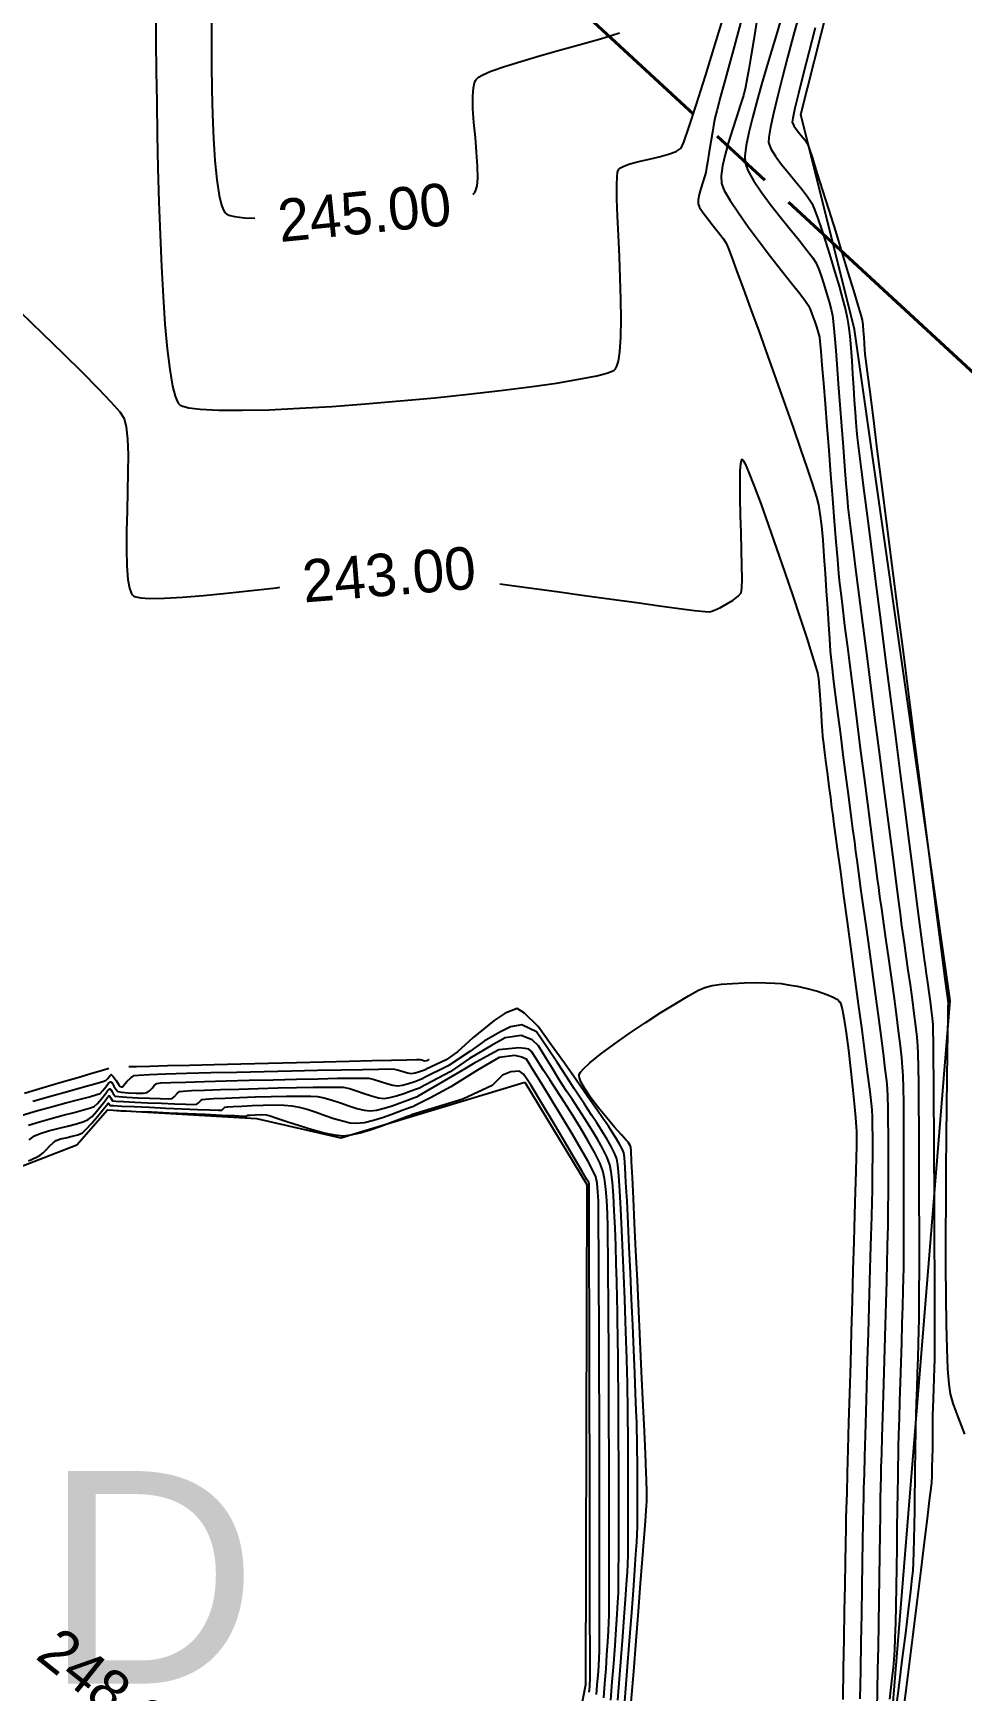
# Model space of a CAD drawing. Header units: metres. Extents: x 708931 to 723899, y 5405153 to 5413472.
# Drawn here: x 710372 to 710459.4, y 5412281.9 to 5412437.9 of the extents above; entities that cross this region are included whole.
import ezdxf

# ---------------------------------------------------------------- set-up
doc = ezdxf.new("R2010")
doc.units = ezdxf.units.M
doc.header["$LTSCALE"] = 12.7
doc.header["$MEASUREMENT"] = 0
doc.linetypes.add('ACAD_ISO08W100', pattern=[36, 24, -3, 6, -3])
for name, color, linetype in [('CONT-MJR1', 252, 'Continuous'), ('CONT-MNR1', 251, 'Continuous'), ('contornos2', 7, 'Continuous')]:
    doc.layers.add(name, color=color, linetype=linetype)
doc.layers.add('corte', color=214, linetype='ACAD_ISO08W100', lineweight=40)

msp = doc.modelspace()

# ---------------------------------------------------------------- linework, layer by layer
at = {"layer": 'CONT-MJR1', "elevation": 245, "flags": 128}
for points in [[(710388.8, 5412439.52), (710388.8, 5412437.31), (710388.81, 5412434.98), (710388.85, 5412432.6), (710388.91, 5412430.25), (710389, 5412428.01), (710389.13, 5412425.94), (710389.31, 5412424.13), (710389.53, 5412422.65), (710389.74, 5412421.76), (710389.93, 5412421.28), (710390.06, 5412421.07), (710390.13, 5412420.99), (710390.22, 5412420.93), (710390.45, 5412420.82), (710390.96, 5412420.69), (710391.9, 5412420.57), (710392.88, 5412420.52)], [(710440.11, 5412438.98), (710439.85, 5412437.34), (710439.61, 5412435.85), (710439.39, 5412434.56), (710439.22, 5412433.54), (710439.09, 5412432.85), (710438.89, 5412432.08), (710438.59, 5412431.12), (710438.24, 5412430.03), (710437.86, 5412428.86), (710437.49, 5412427.67), (710437.16, 5412426.51), (710436.92, 5412425.45), (710436.8, 5412424.52), (710436.82, 5412423.8), (710437.08, 5412423.14), (710437.63, 5412422.19), (710438.41, 5412421.02), (710439.34, 5412419.71), (710440.38, 5412418.33), (710441.44, 5412416.93), (710442.47, 5412415.6), (710443.4, 5412414.41), (710444.18, 5412413.42), (710444.72, 5412412.71), (710444.98, 5412412.35), (710445.16, 5412411.96), (710445.36, 5412411.44), (710445.57, 5412410.87), (710445.77, 5412410.29), (710445.93, 5412409.76), (710446.04, 5412409.34), (710446.09, 5412408.92), (710446.17, 5412408.01), (710446.28, 5412406.68), (710446.42, 5412405), (710446.57, 5412403.06), (710446.74, 5412400.93), (710446.92, 5412398.68), (710447.09, 5412396.39), (710447.27, 5412394.14), (710447.44, 5412392.01), (710447.59, 5412390.07), (710447.73, 5412388.39), (710447.85, 5412387.05), (710447.93, 5412386.13), (710448.04, 5412385.24), (710448.2, 5412383.91), (710448.41, 5412382.19), (710448.67, 5412380.16), (710448.95, 5412377.9), (710449.27, 5412375.47), (710449.59, 5412372.94), (710449.92, 5412370.38), (710450.25, 5412367.86), (710450.56, 5412365.45), (710450.85, 5412363.22), (710451.11, 5412361.25), (710451.33, 5412359.59), (710451.49, 5412358.33), (710451.6, 5412357.53), (710451.71, 5412356.68), (710451.87, 5412355.52), (710452.07, 5412354.13), (710452.3, 5412352.55), (710452.54, 5412350.85), (710452.78, 5412349.09), (710453.03, 5412347.32), (710453.26, 5412345.62), (710453.46, 5412344.04), (710453.63, 5412342.64), (710453.76, 5412341.49), (710453.84, 5412340.63), (710453.88, 5412339.82), (710453.91, 5412338.68), (710453.94, 5412337.29), (710453.95, 5412335.69), (710453.96, 5412333.94), (710453.97, 5412332.11), (710453.97, 5412330.24), (710453.97, 5412328.41), (710453.97, 5412326.66), (710453.96, 5412325.05), (710453.95, 5412323.65), (710453.95, 5412322.5), (710453.94, 5412321.68), (710453.92, 5412320.79), (710453.89, 5412319.59), (710453.86, 5412318.12), (710453.81, 5412316.47), (710453.76, 5412314.68), (710453.7, 5412312.83), (710453.65, 5412310.99), (710453.59, 5412309.2), (710453.54, 5412307.55), (710453.5, 5412306.08), (710453.46, 5412304.88), (710453.44, 5412303.99), (710453.42, 5412303.17), (710453.41, 5412302.03), (710453.39, 5412300.62), (710453.36, 5412299.01), (710453.34, 5412297.26), (710453.32, 5412295.42), (710453.29, 5412293.55), (710453.26, 5412291.71), (710453.22, 5412289.95), (710453.19, 5412288.33), (710453.15, 5412286.91), (710453.1, 5412285.75), (710453.06, 5412284.9), (710452.98, 5412284.12), (710452.84, 5412282.84), (710452.63, 5412281.14)], [(710413.42, 5412422.79), (710413.47, 5412422.81), (710413.53, 5412422.87), (710413.59, 5412422.94), (710413.7, 5412423.15), (710413.81, 5412423.56), (710413.88, 5412424.29), (710413.86, 5412425.42), (710413.77, 5412426.73), (710413.65, 5412428.12), (710413.52, 5412429.52), (710413.42, 5412430.84), (710413.4, 5412432.02), (710413.46, 5412432.79), (710413.56, 5412433.25), (710413.66, 5412433.48), (710413.72, 5412433.58), (710413.78, 5412433.64), (710413.95, 5412433.79), (710414.35, 5412434.02), (710415.12, 5412434.35), (710416.39, 5412434.8), (710417.94, 5412435.28), (710419.69, 5412435.8), (710421.58, 5412436.33), (710423.51, 5412436.87), (710425.42, 5412437.41), (710427.23, 5412437.95)], [(710426.4, 5412281.05), (710426.54, 5412282.79), (710426.67, 5412284.52), (710426.8, 5412286.2), (710426.91, 5412287.75), (710427, 5412289.14), (710427.07, 5412290.28), (710427.11, 5412291.13), (710427.13, 5412291.95), (710427.14, 5412293.2), (710427.15, 5412294.81), (710427.16, 5412296.7), (710427.16, 5412298.81), (710427.15, 5412301.06), (710427.15, 5412303.38), (710427.14, 5412305.7), (710427.13, 5412307.95), (710427.12, 5412310.05), (710427.1, 5412311.94), (710427.09, 5412313.53), (710427.07, 5412314.77), (710427.06, 5412315.58), (710427.04, 5412316.42), (710427.02, 5412317.55), (710426.99, 5412318.92), (710426.96, 5412320.47), (710426.91, 5412322.12), (710426.86, 5412323.82), (710426.8, 5412325.5), (710426.73, 5412327.11), (710426.65, 5412328.56), (710426.55, 5412329.81), (710426.44, 5412330.79), (710426.31, 5412331.43), (710426.05, 5412332.12), (710425.65, 5412332.94), (710425.14, 5412333.84), (710424.56, 5412334.81), (710423.95, 5412335.78), (710423.33, 5412336.73), (710422.75, 5412337.61), (710422.23, 5412338.38), (710421.81, 5412339.01), (710421.42, 5412339.64), (710420.9, 5412340.49), (710420.28, 5412341.5), (710419.59, 5412342.62), (710419, 5412343.21), (710417.96, 5412343.61), (710416.44, 5412343.4), (710415.18, 5412342.68), (710413.1, 5412341.43), (710411.29, 5412340.18), (710408.47, 5412338.72)], [(710371.57, 5412335.18), (710372.6, 5412335.49), (710373.72, 5412335.8), (710374.84, 5412336.1), (710375.88, 5412336.37), (710376.77, 5412336.6), (710377.43, 5412336.79), (710377.77, 5412336.92), (710378.09, 5412337.22), (710378.45, 5412337.65), (710378.8, 5412338.1), (710379.03, 5412338.39), (710379.16, 5412338.54), (710379.22, 5412338.59), (710379.24, 5412338.59), (710379.27, 5412338.58), (710379.33, 5412338.53), (710379.42, 5412338.38), (710379.56, 5412338.13), (710379.74, 5412337.91), (710380.08, 5412337.86), (710380.84, 5412337.81), (710381.86, 5412337.75), (710382.96, 5412337.71), (710383.97, 5412337.67), (710384.74, 5412337.66), (710385.1, 5412337.68), (710385.33, 5412337.87), (710385.57, 5412338.16), (710385.8, 5412338.35), (710386.13, 5412338.38), (710386.94, 5412338.42), (710388.15, 5412338.47), (710389.66, 5412338.52), (710391.37, 5412338.57), (710393.2, 5412338.62), (710395.04, 5412338.67), (710396.8, 5412338.71), (710398.39, 5412338.74), (710399.72, 5412338.75), (710400.69, 5412338.75), (710401.21, 5412338.73), (710401.79, 5412338.61), (710402.46, 5412338.4), (710403.18, 5412338.15), (710403.88, 5412337.92), (710404.52, 5412337.75), (710405.05, 5412337.69), (710405.59, 5412337.76), (710406.24, 5412337.93), (710406.93, 5412338.16), (710407.58, 5412338.4), (710408.12, 5412338.6), (710408.47, 5412338.72)]]:
    msp.add_lwpolyline(points, dxfattribs=at)
at = {"layer": 'CONT-MNR1', "flags": 128}
for points, elevation in [([(710383.57, 5412439.65), (710383.58, 5412437.13), (710383.61, 5412434.37), (710383.65, 5412431.43), (710383.7, 5412428.36), (710383.77, 5412425.22), (710383.86, 5412422.07), (710383.97, 5412418.97), (710384.1, 5412415.98), (710384.25, 5412413.15), (710384.43, 5412410.55), (710384.64, 5412408.24), (710384.88, 5412406.27), (710385.15, 5412404.7), (710385.38, 5412403.77), (710385.58, 5412403.29), (710385.71, 5412403.07), (710385.78, 5412403), (710385.87, 5412402.94), (710386.12, 5412402.82), (710386.68, 5412402.68), (710387.73, 5412402.54), (710389.5, 5412402.45), (710391.69, 5412402.44), (710394.25, 5412402.5), (710397.08, 5412402.63), (710400.13, 5412402.81), (710403.32, 5412403.05), (710406.58, 5412403.32), (710409.82, 5412403.63), (710412.99, 5412403.96), (710416, 5412404.3), (710418.79, 5412404.66), (710421.28, 5412405.01), (710423.4, 5412405.36), (710425.07, 5412405.69), (710426.04, 5412405.94), (710426.52, 5412406.12), (710426.73, 5412406.23), (710426.79, 5412406.28), (710426.85, 5412406.36), (710426.97, 5412406.59), (710427.11, 5412407.07), (710427.25, 5412407.94), (710427.35, 5412409.34), (710427.38, 5412411.03), (710427.35, 5412412.9), (710427.29, 5412414.89), (710427.21, 5412416.91), (710427.11, 5412418.88), (710427.03, 5412420.71), (710426.98, 5412422.33), (710426.96, 5412423.64), (710426.99, 5412424.43), (710427.04, 5412424.83), (710427.08, 5412425), (710427.11, 5412425.05), (710427.17, 5412425.12), (710427.32, 5412425.25), (710427.64, 5412425.43), (710428.2, 5412425.64), (710429.05, 5412425.87), (710430, 5412426.09), (710430.95, 5412426.31), (710431.83, 5412426.55), (710432.55, 5412426.81), (710433.02, 5412427.12), (710433.27, 5412427.68), (710433.75, 5412429.06), (710434.43, 5412431.16), (710435.3, 5412433.91), (710436.32, 5412437.22), (710437.47, 5412440.99)], 244), ([(710438.86, 5412439.83), (710438, 5412436.66), (710437.29, 5412434.02), (710436.73, 5412431.98), (710436.37, 5412430.64), (710436.22, 5412430.06), (710436.1, 5412429.44), (710435.96, 5412428.63), (710435.81, 5412427.72), (710435.67, 5412426.79), (710435.53, 5412425.94), (710435.42, 5412425.25), (710435.34, 5412424.82), (710435.23, 5412424.41), (710435.06, 5412423.9), (710434.88, 5412423.33), (710434.72, 5412422.76), (710434.61, 5412422.26), (710434.61, 5412421.88), (710434.76, 5412421.53), (710435.1, 5412421.04), (710435.55, 5412420.45), (710436.05, 5412419.81), (710436.55, 5412419.19), (710436.97, 5412418.62), (710437.25, 5412418.17), (710437.44, 5412417.73), (710437.79, 5412416.82), (710438.28, 5412415.5), (710438.89, 5412413.85), (710439.59, 5412411.94), (710440.36, 5412409.83), (710441.16, 5412407.59), (710441.98, 5412405.3), (710442.79, 5412403.03), (710443.56, 5412400.83), (710444.26, 5412398.79), (710444.88, 5412396.97), (710445.38, 5412395.45), (710445.75, 5412394.28), (710445.94, 5412393.55), (710446.09, 5412392.71), (710446.22, 5412391.58), (710446.35, 5412390.22), (710446.47, 5412388.7), (710446.58, 5412387.09), (710446.69, 5412385.44), (710446.8, 5412383.82), (710446.89, 5412382.3), (710446.98, 5412380.93), (710447.06, 5412379.79), (710447.14, 5412378.93), (710447.23, 5412378.1), (710447.38, 5412376.91), (710447.56, 5412375.44), (710447.77, 5412373.76), (710448.01, 5412371.93), (710448.25, 5412370.03), (710448.5, 5412368.13), (710448.74, 5412366.28), (710448.97, 5412364.57), (710449.16, 5412363.06), (710449.33, 5412361.82), (710449.44, 5412360.93), (710449.55, 5412360.11), (710449.72, 5412358.93), (710449.92, 5412357.43), (710450.16, 5412355.69), (710450.43, 5412353.77), (710450.71, 5412351.72), (710451, 5412349.62), (710451.29, 5412347.52), (710451.56, 5412345.49), (710451.81, 5412343.6), (710452.03, 5412341.9), (710452.21, 5412340.46), (710452.34, 5412339.35), (710452.41, 5412338.62), (710452.45, 5412337.83), (710452.47, 5412336.81), (710452.49, 5412335.6), (710452.51, 5412334.26), (710452.51, 5412332.84), (710452.51, 5412331.4), (710452.51, 5412329.98), (710452.5, 5412328.64), (710452.49, 5412327.43), (710452.48, 5412326.4), (710452.47, 5412325.61), (710452.46, 5412324.87), (710452.43, 5412323.72), (710452.39, 5412322.22), (710452.34, 5412320.45), (710452.29, 5412318.47), (710452.22, 5412316.34), (710452.16, 5412314.13), (710452.09, 5412311.92), (710452.03, 5412309.75), (710451.97, 5412307.7), (710451.91, 5412305.84), (710451.87, 5412304.23), (710451.83, 5412302.94), (710451.81, 5412302.03), (710451.79, 5412301.19), (710451.77, 5412299.98), (710451.75, 5412298.47), (710451.72, 5412296.7), (710451.69, 5412294.74), (710451.66, 5412292.64), (710451.63, 5412290.46), (710451.6, 5412288.24), (710451.56, 5412286.05), (710451.52, 5412283.95), (710451.48, 5412281.98), (710451.44, 5412280.2)], 244), ([(710442.34, 5412439.01), (710441.96, 5412437.72), (710441.52, 5412436.26), (710441.06, 5412434.7), (710440.59, 5412433.1), (710440.14, 5412431.5), (710439.73, 5412429.98), (710439.39, 5412428.58), (710439.15, 5412427.37), (710439.02, 5412426.39), (710439.04, 5412425.72), (710439.3, 5412425), (710439.83, 5412424.07), (710440.55, 5412423), (710441.4, 5412421.84), (710442.33, 5412420.66), (710443.25, 5412419.51), (710444.12, 5412418.44), (710444.86, 5412417.52), (710445.41, 5412416.8), (710445.71, 5412416.34), (710445.95, 5412415.8), (710446.2, 5412415.1), (710446.47, 5412414.3), (710446.72, 5412413.47), (710446.95, 5412412.66), (710447.13, 5412411.93), (710447.26, 5412411.35), (710447.33, 5412410.81), (710447.42, 5412409.82), (710447.54, 5412408.45), (710447.67, 5412406.8), (710447.82, 5412404.94), (710447.97, 5412402.97), (710448.12, 5412400.96), (710448.27, 5412399), (710448.41, 5412397.17), (710448.54, 5412395.56), (710448.64, 5412394.25), (710448.73, 5412393.33), (710448.82, 5412392.58), (710448.97, 5412391.32), (710449.19, 5412389.6), (710449.45, 5412387.5), (710449.76, 5412385.09), (710450.1, 5412382.42), (710450.47, 5412379.55), (710450.85, 5412376.57), (710451.24, 5412373.52), (710451.63, 5412370.48), (710452.02, 5412367.51), (710452.38, 5412364.67), (710452.73, 5412362.04), (710453.03, 5412359.67), (710453.3, 5412357.63), (710453.51, 5412355.98), (710453.66, 5412354.8), (710453.75, 5412354.14), (710453.86, 5412353.33), (710454.01, 5412352.3), (710454.18, 5412351.09), (710454.37, 5412349.77), (710454.57, 5412348.39), (710454.76, 5412347.01), (710454.93, 5412345.69), (710455.09, 5412344.48), (710455.2, 5412343.45), (710455.28, 5412342.64), (710455.31, 5412341.89), (710455.33, 5412340.67), (710455.36, 5412339.05), (710455.37, 5412337.11), (710455.39, 5412334.94), (710455.4, 5412332.61), (710455.41, 5412330.2), (710455.41, 5412327.79), (710455.42, 5412325.46), (710455.42, 5412323.28), (710455.42, 5412321.34), (710455.41, 5412319.72), (710455.41, 5412318.5), (710455.4, 5412317.74), (710455.39, 5412316.92), (710455.36, 5412315.86), (710455.33, 5412314.62), (710455.29, 5412313.26), (710455.25, 5412311.85), (710455.2, 5412310.43), (710455.16, 5412309.08), (710455.13, 5412307.84), (710455.09, 5412306.78), (710455.07, 5412305.95), (710455.06, 5412305.19), (710455.04, 5412304.2), (710455.03, 5412303.02), (710455.01, 5412301.72), (710455, 5412300.33), (710454.98, 5412298.91), (710454.95, 5412297.52), (710454.93, 5412296.2), (710454.9, 5412295.01), (710454.86, 5412294), (710454.82, 5412293.23), (710454.75, 5412292.55), (710454.61, 5412291.3), (710454.4, 5412289.54), (710454.13, 5412287.36), (710453.81, 5412284.8), (710453.45, 5412281.94), (710453.06, 5412278.85)], 246), ([(710444.13, 5412439.7), (710443.58, 5412437.66), (710443.04, 5412435.64), (710442.53, 5412433.71), (710442.08, 5412431.93), (710441.71, 5412430.37), (710441.43, 5412429.1), (710441.27, 5412428.16), (710441.25, 5412427.64), (710441.47, 5412427.05), (710441.9, 5412426.36), (710442.47, 5412425.59), (710443.13, 5412424.78), (710443.8, 5412423.97), (710444.43, 5412423.21), (710444.96, 5412422.51), (710445.32, 5412421.93), (710445.57, 5412421.35), (710445.89, 5412420.48), (710446.26, 5412419.39), (710446.67, 5412418.14), (710447.09, 5412416.81), (710447.5, 5412415.45), (710447.89, 5412414.14), (710448.22, 5412412.94), (710448.49, 5412411.91), (710448.66, 5412411.13), (710448.78, 5412410.38), (710448.89, 5412409.42), (710448.99, 5412408.31), (710449.08, 5412407.1), (710449.16, 5412405.84), (710449.24, 5412404.58), (710449.32, 5412403.37), (710449.39, 5412402.26), (710449.46, 5412401.29), (710449.53, 5412400.53), (710449.6, 5412399.88), (710449.76, 5412398.64), (710449.98, 5412396.88), (710450.26, 5412394.65), (710450.6, 5412392.03), (710450.97, 5412389.08), (710451.38, 5412385.86), (710451.82, 5412382.46), (710452.27, 5412378.93), (710452.73, 5412375.33), (710453.2, 5412371.75), (710453.65, 5412368.23), (710454.08, 5412364.86), (710454.49, 5412361.69), (710454.86, 5412358.79), (710455.19, 5412356.24), (710455.47, 5412354.09), (710455.69, 5412352.41), (710455.83, 5412351.27), (710455.9, 5412350.75), (710455.98, 5412350.15), (710456.09, 5412349.41), (710456.21, 5412348.58), (710456.34, 5412347.7), (710456.46, 5412346.81), (710456.57, 5412345.98), (710456.66, 5412345.24), (710456.71, 5412344.64), (710456.73, 5412344.09), (710456.75, 5412342.98), (710456.76, 5412341.4), (710456.78, 5412339.43), (710456.79, 5412337.15), (710456.81, 5412334.63), (710456.82, 5412331.96), (710456.83, 5412329.21), (710456.84, 5412326.45), (710456.85, 5412323.78), (710456.86, 5412321.26), (710456.86, 5412318.99), (710456.87, 5412317.02), (710456.87, 5412315.45), (710456.87, 5412314.35), (710456.87, 5412313.81), (710456.86, 5412313.14), (710456.84, 5412312.3), (710456.81, 5412311.35), (710456.78, 5412310.37), (710456.75, 5412309.42), (710456.72, 5412308.58), (710456.7, 5412307.91), (710456.69, 5412307.32), (710456.68, 5412306.56), (710456.68, 5412305.7), (710456.67, 5412304.77), (710456.65, 5412303.84), (710456.63, 5412302.95), (710456.61, 5412302.17), (710456.58, 5412301.55), (710456.52, 5412301.01), (710456.38, 5412299.86), (710456.17, 5412298.14), (710455.9, 5412295.93), (710455.58, 5412293.29), (710455.2, 5412290.29), (710454.79, 5412286.99), (710454.35, 5412283.46), (710453.89, 5412279.77)], 247), ([(710445.63, 5412438.42), (710445.04, 5412436.12), (710444.51, 5412434.04), (710444.07, 5412432.27), (710443.74, 5412430.88), (710443.53, 5412429.95), (710443.47, 5412429.56), (710443.63, 5412429.2), (710443.95, 5412428.77), (710444.33, 5412428.3), (710444.69, 5412427.86), (710444.93, 5412427.51), (710445.08, 5412427.09), (710445.38, 5412426.16), (710445.81, 5412424.8), (710446.34, 5412423.14), (710446.92, 5412421.27), (710447.54, 5412419.29), (710448.15, 5412417.3), (710448.73, 5412415.41), (710449.24, 5412413.73), (710449.65, 5412412.35), (710449.94, 5412411.38), (710450.06, 5412410.91), (710450.13, 5412410.48), (710450.17, 5412409.93), (710450.22, 5412409.32), (710450.25, 5412408.71), (710450.29, 5412408.16), (710450.32, 5412407.72), (710450.39, 5412407.24), (710450.54, 5412406.02), (710450.78, 5412404.17), (710451.09, 5412401.74), (710451.46, 5412398.81), (710451.89, 5412395.47), (710452.36, 5412391.79), (710452.86, 5412387.85), (710453.39, 5412383.71), (710453.94, 5412379.47), (710454.48, 5412375.19), (710455.03, 5412370.96), (710455.56, 5412366.84), (710456.06, 5412362.92), (710456.53, 5412359.27), (710456.95, 5412355.96), (710457.32, 5412353.08), (710457.62, 5412350.71), (710457.86, 5412348.91), (710458, 5412347.77), (710458.06, 5412347.35), (710458.09, 5412347.14), (710458.12, 5412346.87), (710458.15, 5412346.65), (710458.14, 5412346.29), (710458.13, 5412345.33), (710458.11, 5412343.83), (710458.08, 5412341.88), (710458.04, 5412339.55), (710458.01, 5412336.92), (710457.98, 5412334.06), (710457.95, 5412331.05), (710457.93, 5412327.97), (710457.92, 5412324.9), (710457.92, 5412321.9), (710457.94, 5412319.06), (710457.97, 5412316.45), (710458.03, 5412314.15), (710458.1, 5412312.24), (710458.21, 5412310.79), (710458.34, 5412309.87), (710458.6, 5412308.99), (710459.07, 5412307.71), (710459.71, 5412306.09)], 248), ([(710370.82, 5412411.69), (710372.91, 5412409.67), (710374.87, 5412407.77), (710376.63, 5412406.03), (710378.14, 5412404.51), (710379.34, 5412403.24), (710380.18, 5412402.29), (710380.59, 5412401.68), (710380.79, 5412400.89), (710380.9, 5412399.72), (710380.95, 5412398.27), (710380.94, 5412396.6), (710380.9, 5412394.8), (710380.86, 5412392.94), (710380.82, 5412391.1), (710380.8, 5412389.37), (710380.84, 5412387.81), (710380.94, 5412386.52), (710381.09, 5412385.72), (710381.24, 5412385.28), (710381.36, 5412385.08), (710381.43, 5412385.01), (710381.5, 5412384.96), (710381.7, 5412384.88), (710382.14, 5412384.79), (710382.97, 5412384.74), (710384.37, 5412384.75), (710386.09, 5412384.85), (710388.07, 5412385.01), (710390.25, 5412385.23), (710392.56, 5412385.48), (710394.92, 5412385.75), (710395.25, 5412385.79)], 243), ([(710415.95, 5412386.12), (710416.17, 5412386.09), (710418.7, 5412385.75), (710421.31, 5412385.39), (710423.92, 5412385.02), (710426.45, 5412384.67), (710428.84, 5412384.34), (710430.99, 5412384.04), (710432.83, 5412383.8), (710434.28, 5412383.61), (710435.27, 5412383.51), (710435.71, 5412383.49), (710436.15, 5412383.63), (710436.72, 5412383.89), (710437.33, 5412384.22), (710437.91, 5412384.58), (710438.38, 5412384.95), (710438.67, 5412385.27), (710438.73, 5412385.69), (710438.76, 5412386.57), (710438.74, 5412387.8), (710438.71, 5412389.28), (710438.67, 5412390.9), (710438.62, 5412392.57), (710438.59, 5412394.16), (710438.57, 5412395.59), (710438.59, 5412396.75), (710438.63, 5412397.41), (710438.69, 5412397.71), (710438.73, 5412397.81), (710438.76, 5412397.83), (710438.79, 5412397.82), (710438.87, 5412397.73), (710439.04, 5412397.4), (710439.37, 5412396.66), (710439.9, 5412395.31), (710440.54, 5412393.59), (710441.25, 5412391.6), (710442.01, 5412389.43), (710442.78, 5412387.19), (710443.53, 5412384.97), (710444.23, 5412382.88), (710444.84, 5412381.01), (710445.34, 5412379.47), (710445.68, 5412378.35), (710445.85, 5412377.75), (710445.95, 5412377.17), (710446.02, 5412376.45), (710446.09, 5412375.63), (710446.15, 5412374.76), (710446.2, 5412373.88), (710446.24, 5412373.05), (710446.29, 5412372.32), (710446.34, 5412371.73), (710446.41, 5412371.1), (710446.52, 5412370.24), (710446.65, 5412369.24), (710446.79, 5412368.14), (710446.93, 5412367.04), (710447.07, 5412365.99), (710447.19, 5412365.06), (710447.29, 5412364.32), (710447.37, 5412363.7), (710447.53, 5412362.55), (710447.75, 5412360.96), (710448.01, 5412359), (710448.32, 5412356.75), (710448.65, 5412354.31), (710448.99, 5412351.74), (710449.35, 5412349.13), (710449.69, 5412346.57), (710450.02, 5412344.13), (710450.31, 5412341.89), (710450.57, 5412339.94), (710450.77, 5412338.35), (710450.91, 5412337.22), (710450.97, 5412336.62), (710451, 5412335.93), (710451.02, 5412335.07), (710451.03, 5412334.1), (710451.04, 5412333.08), (710451.03, 5412332.06), (710451.02, 5412331.09), (710451.01, 5412330.23), (710451.01, 5412329.54), (710450.99, 5412328.99), (710450.97, 5412327.98), (710450.93, 5412326.55), (710450.88, 5412324.79), (710450.82, 5412322.74), (710450.76, 5412320.48), (710450.69, 5412318.08), (710450.62, 5412315.58), (710450.54, 5412313.06), (710450.47, 5412310.58), (710450.4, 5412308.2), (710450.34, 5412305.99), (710450.28, 5412304), (710450.24, 5412302.32), (710450.2, 5412300.99), (710450.18, 5412300.08), (710450.16, 5412299.15), (710450.13, 5412297.78), (710450.1, 5412296.03), (710450.07, 5412293.96), (710450.03, 5412291.65), (710449.99, 5412289.14), (710449.95, 5412286.52), (710449.9, 5412283.84), (710449.85, 5412281.17)], 243), ([(710428.33, 5412280.87), (710428.56, 5412283.77), (710428.79, 5412286.65), (710429.01, 5412289.43), (710429.21, 5412292.03), (710429.39, 5412294.36), (710429.54, 5412296.34), (710429.66, 5412297.89), (710429.74, 5412298.93), (710429.77, 5412299.36), (710429.78, 5412299.79), (710429.78, 5412300.34), (710429.78, 5412300.93), (710429.77, 5412301.48), (710429.76, 5412301.91), (710429.74, 5412302.36), (710429.7, 5412303.41), (710429.62, 5412304.99), (710429.53, 5412307.01), (710429.42, 5412309.38), (710429.3, 5412312), (710429.17, 5412314.8), (710429.03, 5412317.68), (710428.9, 5412320.56), (710428.77, 5412323.34), (710428.64, 5412325.94), (710428.53, 5412328.27), (710428.44, 5412330.24), (710428.36, 5412331.76), (710428.31, 5412332.75), (710428.29, 5412333.11), (710428.22, 5412333.25), (710428.12, 5412333.42), (710428.02, 5412333.56), (710427.84, 5412333.76), (710427.4, 5412334.26), (710426.76, 5412334.98), (710426.02, 5412335.85), (710425.24, 5412336.8), (710424.52, 5412337.75), (710423.92, 5412338.64), (710423.59, 5412339.25), (710423.45, 5412339.63), (710423.42, 5412339.83), (710423.43, 5412339.91), (710423.45, 5412339.99), (710423.55, 5412340.16), (710423.83, 5412340.48), (710424.42, 5412341.03), (710425.44, 5412341.86), (710426.71, 5412342.79), (710428.13, 5412343.79), (710429.63, 5412344.79), (710431.12, 5412345.76), (710432.51, 5412346.62), (710433.72, 5412347.34), (710434.66, 5412347.87), (710435.26, 5412348.14), (710435.94, 5412348.31), (710436.82, 5412348.43), (710437.85, 5412348.51), (710438.94, 5412348.56), (710440.01, 5412348.58), (710441.01, 5412348.57), (710441.84, 5412348.54), (710442.45, 5412348.49), (710443.11, 5412348.39), (710443.95, 5412348.24), (710444.9, 5412348.02), (710445.86, 5412347.77), (710446.75, 5412347.48), (710447.33, 5412347.22), (710447.68, 5412347.02), (710447.85, 5412346.89), (710447.91, 5412346.82), (710447.95, 5412346.76), (710448.04, 5412346.56), (710448.17, 5412346.11), (710448.35, 5412345.26), (710448.56, 5412343.87), (710448.78, 5412342.24), (710448.98, 5412340.5), (710449.16, 5412338.78), (710449.31, 5412337.2), (710449.43, 5412335.9), (710449.5, 5412334.99), (710449.53, 5412334.61), (710449.54, 5412334.36), (710449.54, 5412334.04), (710449.54, 5412333.73), (710449.54, 5412333.48), (710449.53, 5412333.13), (710449.5, 5412332.2), (710449.46, 5412330.78), (710449.41, 5412328.93), (710449.35, 5412326.72), (710449.28, 5412324.22), (710449.2, 5412321.51), (710449.12, 5412318.65), (710449.04, 5412315.72), (710448.95, 5412312.79), (710448.87, 5412309.92), (710448.79, 5412307.19), (710448.72, 5412304.67), (710448.66, 5412302.43), (710448.61, 5412300.55), (710448.57, 5412299.09), (710448.54, 5412298.12), (710448.52, 5412297.2), (710448.5, 5412295.82), (710448.46, 5412294.03), (710448.42, 5412291.89), (710448.38, 5412289.47), (710448.33, 5412286.83), (710448.28, 5412284.03), (710448.23, 5412281.12)], 242), ([(710427.62, 5412279.74), (710427.81, 5412282.16), (710428.01, 5412284.62), (710428.19, 5412287.02), (710428.37, 5412289.32), (710428.53, 5412291.42), (710428.66, 5412293.28), (710428.77, 5412294.81), (710428.84, 5412295.94), (710428.88, 5412296.61), (710428.9, 5412297.43), (710428.92, 5412298.46), (710428.92, 5412299.63), (710428.92, 5412300.9), (710428.92, 5412302.19), (710428.91, 5412303.45), (710428.89, 5412304.62), (710428.88, 5412305.65), (710428.86, 5412306.47), (710428.84, 5412307.16), (710428.8, 5412308.33), (710428.73, 5412309.92), (710428.66, 5412311.84), (710428.56, 5412314.01), (710428.46, 5412316.36), (710428.36, 5412318.8), (710428.25, 5412321.27), (710428.14, 5412323.68), (710428.03, 5412325.95), (710427.93, 5412328.01), (710427.83, 5412329.78), (710427.75, 5412331.18), (710427.68, 5412332.13), (710427.63, 5412332.55), (710427.46, 5412332.95), (710427.2, 5412333.45), (710426.87, 5412333.99), (710426.52, 5412334.52), (710426.2, 5412335), (710425.95, 5412335.38), (710425.67, 5412335.78), (710425.08, 5412336.64), (710424.24, 5412337.85), (710423.2, 5412339.33), (710422.03, 5412340.99), (710420.8, 5412342.73), (710419.57, 5412344.46), (710418.29, 5412345.72), (710417.57, 5412346.15), (710416.46, 5412345.71), (710415.41, 5412345.02), (710413.41, 5412343.39), (710411.97, 5412342.06), (710410.9, 5412341.31), (710409.02, 5412340.45)], 243), ([(710427.07, 5412281.05), (710427.23, 5412283.07), (710427.39, 5412285.08), (710427.54, 5412287.04), (710427.67, 5412288.87), (710427.79, 5412290.53), (710427.89, 5412291.95), (710427.96, 5412293.09), (710428, 5412293.87), (710428.02, 5412294.74), (710428.03, 5412295.91), (710428.04, 5412297.33), (710428.05, 5412298.93), (710428.05, 5412300.66), (710428.04, 5412302.45), (710428.03, 5412304.24), (710428.02, 5412305.96), (710428.01, 5412307.57), (710427.99, 5412308.99), (710427.98, 5412310.16), (710427.96, 5412311.03), (710427.94, 5412311.9), (710427.9, 5412313.2), (710427.84, 5412314.84), (710427.78, 5412316.73), (710427.71, 5412318.81), (710427.62, 5412320.98), (710427.54, 5412323.17), (710427.44, 5412325.28), (710427.35, 5412327.25), (710427.25, 5412328.99), (710427.15, 5412330.41), (710427.06, 5412331.44), (710426.97, 5412331.99), (710426.76, 5412332.53), (710426.43, 5412333.17), (710426.02, 5412333.89), (710425.56, 5412334.64), (710425.08, 5412335.39), (710424.62, 5412336.08), (710424.21, 5412336.7), (710423.88, 5412337.2), (710423.55, 5412337.7), (710422.99, 5412338.57), (710422.25, 5412339.7), (710421.38, 5412341.03), (710420.42, 5412342.47), (710419.42, 5412343.94), (710418.01, 5412344.6), (710416.96, 5412344.42), (710415.95, 5412343.93), (710414.49, 5412343.07), (710413.13, 5412342.11), (710411.08, 5412340.74), (710408.74, 5412339.59)], 244), ([(710425.06, 5412281.59), (710425.13, 5412282.49), (710425.2, 5412283.4), (710425.26, 5412284.26), (710425.31, 5412285.03), (710425.34, 5412285.64), (710425.34, 5412286.18), (710425.35, 5412287.31), (710425.35, 5412288.93), (710425.35, 5412290.99), (710425.35, 5412293.4), (710425.35, 5412296.11), (710425.34, 5412299.03), (710425.33, 5412302.09), (710425.33, 5412305.22), (710425.32, 5412308.35), (710425.31, 5412311.41), (710425.3, 5412314.32), (710425.29, 5412317.02), (710425.28, 5412319.42), (710425.28, 5412321.46), (710425.27, 5412323.07), (710425.26, 5412324.17), (710425.25, 5412324.69), (710425.25, 5412325.34), (710425.25, 5412326.15), (710425.25, 5412327.07), (710425.23, 5412328.01), (710425.19, 5412328.91), (710425.11, 5412329.71), (710424.99, 5412330.32), (710424.75, 5412330.85), (710424.26, 5412331.76), (710423.58, 5412332.95), (710422.76, 5412334.34), (710421.85, 5412335.86), (710420.92, 5412337.4), (710420, 5412338.9), (710419.16, 5412340.26), (710418.46, 5412341.39), (710418.26, 5412341.44), (710418.03, 5412341.57), (710417.36, 5412341.72), (710415.89, 5412341.55), (710413.84, 5412340.36), (710411.33, 5412338.79), (710409.41, 5412337.74), (710407.91, 5412337)], 247), ([(710425.73, 5412281.27), (710425.84, 5412282.64), (710425.95, 5412284.01), (710426.04, 5412285.33), (710426.12, 5412286.54), (710426.18, 5412287.57), (710426.22, 5412288.38), (710426.24, 5412289.09), (710426.25, 5412290.31), (710426.25, 5412291.97), (710426.26, 5412293.99), (710426.26, 5412296.31), (710426.25, 5412298.85), (710426.25, 5412301.53), (710426.24, 5412304.29), (710426.23, 5412307.04), (710426.22, 5412309.73), (710426.21, 5412312.26), (710426.2, 5412314.57), (710426.19, 5412316.59), (710426.18, 5412318.24), (710426.17, 5412319.45), (710426.16, 5412320.14), (710426.15, 5412320.91), (710426.14, 5412321.9), (710426.14, 5412323.04), (710426.13, 5412324.28), (710426.11, 5412325.56), (710426.08, 5412326.85), (710426.02, 5412328.07), (710425.93, 5412329.19), (710425.81, 5412330.14), (710425.65, 5412330.88), (710425.36, 5412331.61), (710424.89, 5412332.56), (710424.28, 5412333.66), (710423.57, 5412334.86), (710422.81, 5412336.09), (710422.04, 5412337.31), (710421.3, 5412338.45), (710420.65, 5412339.45), (710420.11, 5412340.27), (710419.74, 5412340.83), (710419.34, 5412341.47), (710418.94, 5412342.09), (710418.87, 5412342.15), (710418.68, 5412342.31), (710418.34, 5412342.38), (710417.73, 5412342.46), (710415.85, 5412342.25), (710415.4, 5412342), (710413.44, 5412340.94), (710412.2, 5412340.18), (710408.19, 5412337.86)], 246), ([(710371.2, 5412338.19), (710372.97, 5412338.71), (710374.67, 5412339.21), (710376.22, 5412339.66), (710377.54, 5412340.05), (710378.54, 5412340.34), (710379.15, 5412340.52)], 242), ([(710372, 5412337.42), (710373.66, 5412337.89), (710375.25, 5412338.34), (710376.67, 5412338.74), (710377.81, 5412339.07), (710378.58, 5412339.29), (710378.89, 5412339.39), (710379.06, 5412339.57), (710379.23, 5412339.82), (710379.37, 5412339.93), (710379.55, 5412339.76), (710379.83, 5412339.37), (710380.09, 5412338.98), (710380.22, 5412338.8), (710380.32, 5412338.78), (710380.42, 5412338.79), (710380.56, 5412338.94), (710380.85, 5412339.27), (710381.21, 5412339.63), (710381.53, 5412339.85), (710381.95, 5412339.89), (710382.98, 5412339.94), (710384.52, 5412339.99), (710386.47, 5412340.05), (710388.73, 5412340.11), (710391.19, 5412340.17), (710393.76, 5412340.23), (710396.33, 5412340.29), (710398.79, 5412340.34), (710401.06, 5412340.38), (710403.02, 5412340.42), (710404.57, 5412340.44), (710405.61, 5412340.46), (710406.04, 5412340.45), (710406.42, 5412340.36), (710406.85, 5412340.22), (710407.27, 5412340.08), (710407.62, 5412340.03), (710407.97, 5412340.09), (710408.39, 5412340.22), (710408.78, 5412340.36), (710409.02, 5412340.45)], 243), ([(710409.3, 5412341.32), (710409.28, 5412341.31), (710409.21, 5412341.28), (710409.07, 5412341.23), (710408.9, 5412341.2), (710408.77, 5412341.22), (710408.6, 5412341.28), (710408.46, 5412341.32), (710408.12, 5412341.31), (710407.19, 5412341.29), (710405.76, 5412341.26), (710403.93, 5412341.21), (710401.76, 5412341.16), (710399.36, 5412341.1), (710396.8, 5412341.04), (710394.17, 5412340.97), (710391.56, 5412340.91), (710389.05, 5412340.85), (710386.73, 5412340.79), (710384.68, 5412340.74), (710382.99, 5412340.69), (710381.75, 5412340.66), (710381.03, 5412340.65)], 242), ([(710424.36, 5412281.81), (710424.39, 5412282.04), (710424.41, 5412282.35), (710424.44, 5412282.66), (710424.45, 5412282.9), (710424.45, 5412283.3), (710424.45, 5412284.39), (710424.45, 5412286.07), (710424.44, 5412288.28), (710424.44, 5412290.92), (710424.43, 5412293.93), (710424.42, 5412297.21), (710424.42, 5412300.7), (710424.41, 5412304.3), (710424.4, 5412307.94), (710424.39, 5412311.54), (710424.39, 5412315.02), (710424.38, 5412318.3), (710424.37, 5412321.3), (710424.37, 5412323.93), (710424.36, 5412326.12), (710424.36, 5412327.8), (710424.35, 5412328.86), (710424.35, 5412329.25), (710424.35, 5412329.41), (710424.35, 5412329.61), (710424.33, 5412329.76), (710424.15, 5412330.07), (710423.68, 5412330.88), (710422.96, 5412332.09), (710422.07, 5412333.59), (710421.06, 5412335.3), (710419.98, 5412337.1), (710418.91, 5412338.91), (710418.52, 5412339.46), (710418.17, 5412339.98), (710417.8, 5412340.26), (710417, 5412340.2), (710416.21, 5412339.88), (710415.22, 5412338.89), (710412.48, 5412337.62), (710407.64, 5412336.13)], 248), ([(710370.98, 5412336.12), (710372.34, 5412336.52), (710373.74, 5412336.9), (710375.09, 5412337.26), (710376.31, 5412337.59), (710377.31, 5412337.85), (710378.01, 5412338.05), (710378.33, 5412338.15), (710378.59, 5412338.42), (710378.87, 5412338.79), (710379.12, 5412339.12), (710379.31, 5412339.26), (710379.46, 5412339.14), (710379.62, 5412338.85), (710379.8, 5412338.55), (710379.98, 5412338.35), (710380.33, 5412338.28), (710380.98, 5412338.22), (710381.73, 5412338.19), (710382.39, 5412338.19), (710382.76, 5412338.23), (710382.98, 5412338.4), (710383.21, 5412338.66), (710383.44, 5412338.93), (710383.66, 5412339.1), (710384.04, 5412339.14), (710384.99, 5412339.18), (710386.39, 5412339.23), (710388.15, 5412339.28), (710390.18, 5412339.34), (710392.36, 5412339.4), (710394.6, 5412339.45), (710396.8, 5412339.5), (710398.85, 5412339.54), (710400.66, 5412339.58), (710402.13, 5412339.6), (710403.15, 5412339.6), (710403.63, 5412339.59), (710404.13, 5412339.48), (710404.71, 5412339.29), (710405.31, 5412339.08), (710405.87, 5412338.92), (710406.33, 5412338.86), (710406.8, 5412338.93), (710407.37, 5412339.09), (710407.94, 5412339.29), (710408.43, 5412339.48), (710408.74, 5412339.59)], 244), ([(710371.57, 5412331.81), (710372.32, 5412332.16), (710372.68, 5412332.35), (710372.97, 5412332.57), (710373.28, 5412332.88), (710373.6, 5412333.21), (710373.91, 5412333.5), (710374.2, 5412333.72), (710374.58, 5412333.87), (710375.11, 5412333.99), (710375.68, 5412334.12), (710376.23, 5412334.27), (710376.65, 5412334.46), (710377.02, 5412334.79), (710377.52, 5412335.34), (710378.07, 5412335.99), (710378.57, 5412336.61), (710378.88, 5412337), (710379.04, 5412337.18), (710379.09, 5412337.24), (710379.1, 5412337.25), (710379.11, 5412337.25), (710379.14, 5412337.21), (710379.2, 5412337.12), (710379.26, 5412337.03), (710379.57, 5412337.01), (710380.37, 5412336.97), (710381.54, 5412336.91), (710382.96, 5412336.85), (710384.51, 5412336.78), (710386.05, 5412336.71), (710387.48, 5412336.65), (710388.66, 5412336.61), (710389.47, 5412336.58), (710389.78, 5412336.57), (710389.92, 5412336.71), (710390.07, 5412336.85), (710390.3, 5412336.88), (710390.86, 5412336.92), (710391.67, 5412336.97), (710392.64, 5412337.02), (710393.68, 5412337.05), (710394.71, 5412337.07), (710395.64, 5412337.06), (710396.38, 5412337), (710397.05, 5412336.87), (710397.82, 5412336.66), (710398.65, 5412336.39), (710399.5, 5412336.09), (710400.34, 5412335.81), (710401.14, 5412335.57), (710401.86, 5412335.4), (710402.47, 5412335.35), (710403.2, 5412335.43), (710404.06, 5412335.64), (710405, 5412335.93), (710405.93, 5412336.26), (710406.77, 5412336.58), (710407.46, 5412336.84), (710407.91, 5412337)], 247), ([(710371.63, 5412333.8), (710372.13, 5412334.16), (710372.68, 5412334.39), (710373.45, 5412334.63), (710374.33, 5412334.86), (710375.25, 5412335.09), (710376.09, 5412335.3), (710376.78, 5412335.51), (710377.21, 5412335.69), (710377.57, 5412336), (710377.98, 5412336.45), (710378.39, 5412336.96), (710378.76, 5412337.44), (710378.99, 5412337.73), (710379.11, 5412337.87), (710379.15, 5412337.92), (710379.17, 5412337.92), (710379.19, 5412337.92), (710379.23, 5412337.88), (710379.29, 5412337.78), (710379.38, 5412337.61), (710379.5, 5412337.47), (710379.8, 5412337.44), (710380.53, 5412337.39), (710381.58, 5412337.34), (710382.81, 5412337.28), (710384.11, 5412337.23), (710385.34, 5412337.18), (710386.39, 5412337.14), (710387.13, 5412337.12), (710387.44, 5412337.13), (710387.6, 5412337.26), (710387.77, 5412337.46), (710387.93, 5412337.6), (710388.24, 5412337.63), (710388.99, 5412337.67), (710390.09, 5412337.72), (710391.43, 5412337.77), (710392.92, 5412337.82), (710394.43, 5412337.86), (710395.88, 5412337.89), (710397.16, 5412337.91), (710398.17, 5412337.9), (710398.79, 5412337.87), (710399.43, 5412337.74), (710400.16, 5412337.52), (710400.94, 5412337.26), (710401.73, 5412336.99), (710402.49, 5412336.75), (710403.18, 5412336.58), (710403.76, 5412336.52), (710404.35, 5412336.59), (710405.05, 5412336.76), (710405.82, 5412337), (710406.57, 5412337.26), (710407.26, 5412337.52), (710407.82, 5412337.73), (710408.19, 5412337.86)], 246), ([(710379.91, 5412336.55), (710380.01, 5412336.55), (710380.26, 5412336.53), (710380.79, 5412336.51), (710381.72, 5412336.47), (710383.16, 5412336.41), (710384.81, 5412336.34), (710386.54, 5412336.26), (710388.22, 5412336.19), (710389.74, 5412336.12), (710390.98, 5412336.07), (710391.81, 5412336.03), (710392.12, 5412336.02), (710392.16, 5412336.06), (710392.2, 5412336.1), (710392.41, 5412336.11), (710392.91, 5412336.14), (710393.49, 5412336.16), (710393.96, 5412336.14), (710394.33, 5412336.04), (710395.04, 5412335.81), (710396, 5412335.49), (710397.1, 5412335.13), (710398.27, 5412334.77), (710399.4, 5412334.46), (710400.4, 5412334.25), (710401.19, 5412334.18), (710401.93, 5412334.26), (710402.8, 5412334.46), (710403.76, 5412334.74), (710404.74, 5412335.07), (710405.67, 5412335.41), (710406.51, 5412335.72), (710407.18, 5412335.97), (710407.64, 5412336.13)], 248)]:
    msp.add_lwpolyline(points, dxfattribs=dict(at, elevation=elevation))
at = {"layer": 'contornos2', "color": 30}
for points in [[(710450.08, 5412245.32), (710458.34, 5412346.91), (710449.35, 5412410.04), (710444.29, 5412430.27), (710451.93, 5412460.42), (710464.98, 5412528.95), (710477.76, 5412544.9), (710527.01, 5412572.77), (710527.01, 5412572.77), (710494.84, 5412602.2), (710494.84, 5412602.2), (710433.89, 5412573.76), (710397.27, 5412549.87), (710349.83, 5412530.75), (710333.49, 5412512.62), (710310.18, 5412495.04), (710293.04, 5412479.73), (710284.53, 5412464.24), (710279.18, 5412445.54), (710280.85, 5412422.33), (710307.3, 5412404.74), (710319.93, 5412400.76), (710327.23, 5412387.33)], [(710327.23, 5412387.33), (710327.11, 5412382.88), (710323.56, 5412375.73), (710325.95, 5412366.83), (710337.43, 5412353.58), (710345.69, 5412342.55), (710350.45, 5412335.95), (710352.42, 5412331.95), (710362.02, 5412327.86), (710376.13, 5412333.32), (710379.03, 5412336.6), (710393.03, 5412335.81), (710400.99, 5412333.99), (710418.32, 5412339.22)], [(710418.32, 5412339.22), (710424.15, 5412329.59), (710424.03, 5412282.51), (710411.01, 5412215.57), (710395.43, 5412192.42), (710355.06, 5412174.01), (710335.75, 5412172.25), (710308.23, 5412183.82), (710293.51, 5412191.97), (710259.32, 5412190.22), (710245.56, 5412181.61)]]:
    msp.add_lwpolyline(points, dxfattribs=at)
at = {"layer": 'corte', "color": 6, "ltscale": 0.08}
msp.add_line((710514.79, 5412355.86), (710302.94, 5412551.52), dxfattribs=at)
msp.add_line((710514.79, 5412355.86), (710302.94, 5412551.52), dxfattribs=at)

# ---------------------------------------------------------------- texts
at = {"layer": 'CONT-MJR1', "insert": (710403.21, 5412421.05, 245), "char_height": 4, "attachment_point": 5, "rotation": 5.7556}
msp.add_mtext('{245.00}', dxfattribs=at)
at = {"layer": 'CONT-MNR1', "char_height": 4, "attachment_point": 5}
for s, insert, rotation in [('{243.00}', (710405.52, 5412386.98, 243), 4.6506), ('{248.00}', (710379.75, 5412281.49, 248), 321.4265)]:
    msp.add_mtext(s, dxfattribs=dict(at, insert=insert, rotation=rotation))
at = {"layer": 'corte', "insert": (710373, 5412302.62, -5), "char_height": 20, "width": 758.2044, "attachment_point": 1}
msp.add_mtext('{\\fArial|b0|i0|c0|p34;D}', dxfattribs=at)

doc.saveas('drawing.dxf')
